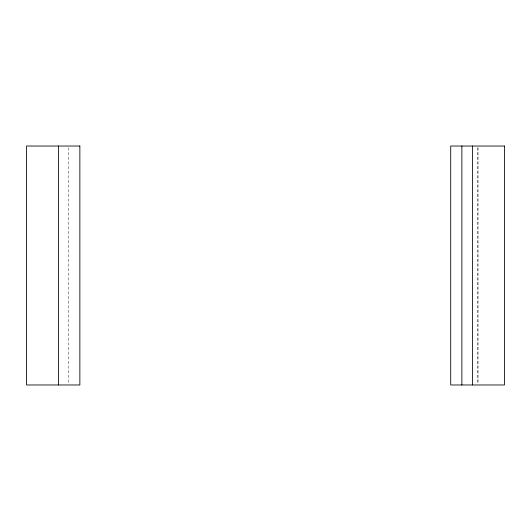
<?xml version="1.0" encoding="UTF-8"?>
<svg xmlns="http://www.w3.org/2000/svg" width="531" height="531" viewBox="0 0 531 531"><rect width="100%" height="100%" fill="white"/><g stroke="black" fill="none" stroke-linecap="round" stroke-linejoin="round"><path stroke-width="0.4" stroke-dasharray="2.65 1.99" d="M478.053 147.684L478.053 383.316M477.668 147.684L477.668 383.316M68.645 147.684L68.645 383.316"/><path stroke-width="0.8" d="M472.59 146.025L472.59 384.975M461.877 146.025L461.877 384.975M58.41 146.025L58.41 384.975M79.862 146.025L26.55 146.025L26.55 384.975L79.862 384.975L79.862 146.025M504.45 146.025L450.706 146.025L450.706 384.975L504.45 384.975L504.45 146.025"/></g></svg>
